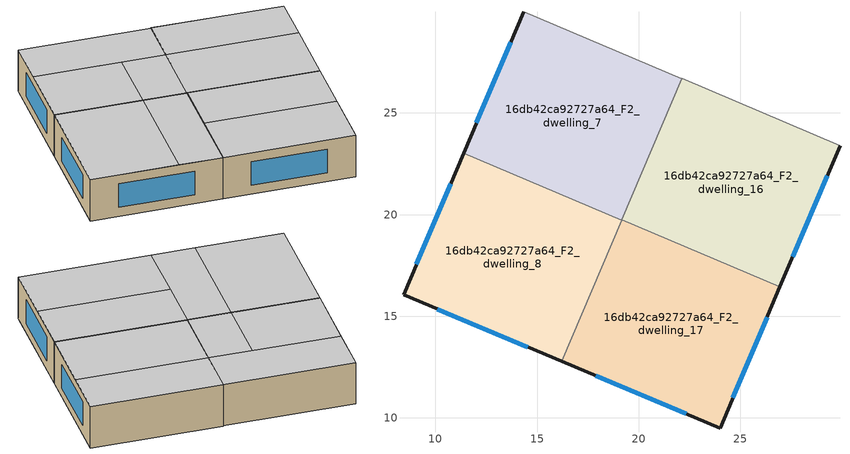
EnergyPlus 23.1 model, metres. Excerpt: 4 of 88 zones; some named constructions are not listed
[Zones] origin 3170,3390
16db42ca92727a64_F2_dwelling_16
 floor to 16db42ca92727a64_F1_dwelling_16 (EU_floor_Construction): 29.9,23.4 26.95,16.44 19.18,19.74 22.13,26.7 z6
 wall outside (EU_wall_Construction): 26.95,16.44 29.9,23.4 z6:9
 wall to 16db42ca92727a64_F2_dwelling_15 (EU_wall_Construction): 29.9,23.4 22.13,26.7 z6:9
 wall to 16db42ca92727a64_F2_dwelling_17 (EU_wall_Construction): 19.18,19.74 26.95,16.44 z6:9
 wall to 16db42ca92727a64_F2_dwelling_7 (EU_wall_Construction): 22.12,26.67 19.18,19.74 z6:9
 wall to 16db42ca92727a64_F2_dwelling_6 (EU_wall_Construction): 22.13,26.7 22.12,26.67 z6:9
 window (EU_Window_Construction): 27.58,17.93 29.27,21.91 z6.64:8.36
 ceiling to 16db42ca92727a64_F3_dwelling_14 (EU_floor_Construction): 26.95,16.44 28.68,20.52 20.91,23.82 19.18,19.74 z9
 ceiling to 16db42ca92727a64_F3_dwelling_12 (EU_floor_Construction): 28.68,20.52 29.9,23.4 22.13,26.7 20.91,23.82 z9
16db42ca92727a64_F2_dwelling_17
 floor to 16db42ca92727a64_F1_dwelling_17 (EU_floor_Construction): 26.95,16.44 24,9.5 16.22,12.78 19.18,19.74 z6
 wall outside (EU_wall_Construction): 16.22,12.78 24,9.5 26.95,16.44 z6:9
 wall to 16db42ca92727a64_F2_dwelling_8 (EU_wall_Construction): 19.17,19.72 16.22,12.78 z6:9
 wall to 16db42ca92727a64_F2_dwelling_7 (EU_wall_Construction): 19.18,19.74 19.17,19.72 z6:9
 window (EU_Window_Construction): 24.63,10.99 26.32,14.95 / 17.89,12.07 22.34,10.2 z6.64:8.36
 ceiling to 16db42ca92727a64_F3_dwelling_15 (EU_floor_Construction): 24,9.5 25.56,13.16 17.78,16.46 16.22,12.78 z9
 ceiling to 16db42ca92727a64_F3_dwelling_14 (EU_floor_Construction): 25.56,13.16 26.95,16.44 19.18,19.74 17.78,16.46 z9
16db42ca92727a64_F2_dwelling_7
 floor to 16db42ca92727a64_F1_dwelling_7 (EU_floor_Construction): 22.12,26.67 19.17,19.72 11.39,23.02 14.34,29.97 z6
 wall outside (EU_wall_Construction): 14.34,29.97 11.39,23.02 z6:9
 wall to 16db42ca92727a64_F2_dwelling_6 (EU_wall_Construction): 22.12,26.67 14.34,29.97 z6:9
 wall to 16db42ca92727a64_F2_dwelling_8 (EU_wall_Construction): 11.39,23.02 19.17,19.72 z6:9
 window (EU_Window_Construction): 13.71,28.48 12.02,24.51 z6.64:8.36
 ceiling to 16db42ca92727a64_F3_dwelling_13 (EU_floor_Construction): 20.91,23.82 22.12,26.67 14.34,29.97 13.13,27.12 z9
 ceiling to 16db42ca92727a64_F3_dwelling_16 (EU_floor_Construction): 16.57,20.82 18.31,24.92 13.13,27.12 11.39,23.02 z9
 ceiling to 16db42ca92727a64_F3_dwelling_15 (EU_floor_Construction): 19.17,19.72 20.91,23.82 18.31,24.92 16.57,20.82 z9
16db42ca92727a64_F2_dwelling_8
 floor to 16db42ca92727a64_F1_dwelling_8 (EU_floor_Construction): 19.17,19.72 16.22,12.78 8.43,16.06 11.39,23.02 z6
 wall outside (EU_wall_Construction): 11.39,23.02 8.43,16.06 16.22,12.78 z6:9
 window (EU_Window_Construction): 10.1,15.35 14.55,13.48 / 10.76,21.53 9.07,17.55 z6.64:8.36
 ceiling to 16db42ca92727a64_F3_dwelling_16 (EU_floor_Construction): 13.62,13.87 16.57,20.82 11.39,23.02 8.43,16.06 z9
 ceiling to 16db42ca92727a64_F3_dwelling_15 (EU_floor_Construction): 16.22,12.78 19.17,19.72 16.57,20.82 13.62,13.87 z9
[SCHEDULE:FILE] Column Number=1; Rows to Skip at Top=0; Number of Hours of Data=8760; Column Separator=Comma; Interpolate to Timestep=No; Minutes per Item=60; Adjust Schedule for Daylight Savings=Yes
Name | File
EU_Step8_GainSchedule_16db42ca92727a64_F1_dwelling_5_f000 | ../../schedules/16db42ca92727a64/16db42ca92727a64_F1_dwelling_5_f000_gain.csv
EU_Step8_GainSchedule_16db42ca92727a64_F1_dwelling_6_f000 | ../../schedules/16db42ca92727a64/16db42ca92727a64_F1_dwelling_6_f000_gain.csv
EU_Step8_GainSchedule_16db42ca92727a64_F1_dwelling_7_f000 | ../../schedules/16db42ca92727a64/16db42ca92727a64_F1_dwelling_7_f000_gain.csv
EU_Step8_GainSchedule_16db42ca92727a64_F1_dwelling_8_f000 | ../../schedules/16db42ca92727a64/16db42ca92727a64_F1_dwelling_8_f000_gain.csv
EU_Step8_GainSchedule_16db42ca92727a64_F1_dwelling_9_f000 | ../../schedules/16db42ca92727a64/16db42ca92727a64_F1_dwelling_9_f000_gain.csv
EU_Step8_GainSchedule_16db42ca92727a64_F1_dwelling_10_f000 | ../../schedules/16db42ca92727a64/16db42ca92727a64_F1_dwelling_10_f000_gain.csv
EU_Step8_GainSchedule_16db42ca92727a64_F1_dwelling_11_f000 | ../../schedules/16db42ca92727a64/16db42ca92727a64_F1_dwelling_11_f000_gain.csv
EU_Step8_GainSchedule_16db42ca92727a64_F1_dwelling_12_f000 | ../../schedules/16db42ca92727a64/16db42ca92727a64_F1_dwelling_12_f000_gain.csv
EU_Step8_GainSchedule_16db42ca92727a64_F1_dwelling_13_f000 | ../../schedules/16db42ca92727a64/16db42ca92727a64_F1_dwelling_13_f000_gain.csv
EU_Step8_GainSchedule_16db42ca92727a64_F1_dwelling_14_f000 | ../../schedules/16db42ca92727a64/16db42ca92727a64_F1_dwelling_14_f000_gain.csv
EU_Step8_GainSchedule_16db42ca92727a64_F1_dwelling_15_f000 | ../../schedules/16db42ca92727a64/16db42ca92727a64_F1_dwelling_15_f000_gain.csv
EU_Step8_GainSchedule_16db42ca92727a64_F1_dwelling_16_f000 | ../../schedules/16db42ca92727a64/16db42ca92727a64_F1_dwelling_16_f000_gain.csv
EU_Step8_GainSchedule_16db42ca92727a64_F1_dwelling_17_f000 | ../../schedules/16db42ca92727a64/16db42ca92727a64_F1_dwelling_17_f000_gain.csv
EU_Step8_GainSchedule_16db42ca92727a64_F4_dwelling_5_f000 | ../../schedules/16db42ca92727a64/16db42ca92727a64_F4_dwelling_5_f000_gain.csv
EU_Step8_GainSchedule_16db42ca92727a64_F4_dwelling_6_f000 | ../../schedules/16db42ca92727a64/16db42ca92727a64_F4_dwelling_6_f000_gain.csv
EU_Step8_GainSchedule_16db42ca92727a64_F4_dwelling_7_f000 | ../../schedules/16db42ca92727a64/16db42ca92727a64_F4_dwelling_7_f000_gain.csv
EU_Step8_GainSchedule_16db42ca92727a64_F4_dwelling_8_f000 | ../../schedules/16db42ca92727a64/16db42ca92727a64_F4_dwelling_8_f000_gain.csv
EU_Step8_GainSchedule_16db42ca92727a64_F4_dwelling_9_f000 | ../../schedules/16db42ca92727a64/16db42ca92727a64_F4_dwelling_9_f000_gain.csv
EU_Step8_GainSchedule_16db42ca92727a64_F4_dwelling_10_f000 | ../../schedules/16db42ca92727a64/16db42ca92727a64_F4_dwelling_10_f000_gain.csv
EU_Step8_GainSchedule_16db42ca92727a64_F4_dwelling_11_f000 | ../../schedules/16db42ca92727a64/16db42ca92727a64_F4_dwelling_11_f000_gain.csv
EU_Step8_GainSchedule_16db42ca92727a64_F4_dwelling_12_f000 | ../../schedules/16db42ca92727a64/16db42ca92727a64_F4_dwelling_12_f000_gain.csv
EU_Step8_GainSchedule_16db42ca92727a64_F4_dwelling_13_f000 | ../../schedules/16db42ca92727a64/16db42ca92727a64_F4_dwelling_13_f000_gain.csv
EU_Step8_GainSchedule_16db42ca92727a64_F4_dwelling_14_f000 | ../../schedules/16db42ca92727a64/16db42ca92727a64_F4_dwelling_14_f000_gain.csv
EU_Step8_GainSchedule_16db42ca92727a64_F4_dwelling_15_f000 | ../../schedules/16db42ca92727a64/16db42ca92727a64_F4_dwelling_15_f000_gain.csv
EU_Step8_GainSchedule_16db42ca92727a64_F4_dwelling_16_f000 | ../../schedules/16db42ca92727a64/16db42ca92727a64_F4_dwelling_16_f000_gain.csv
